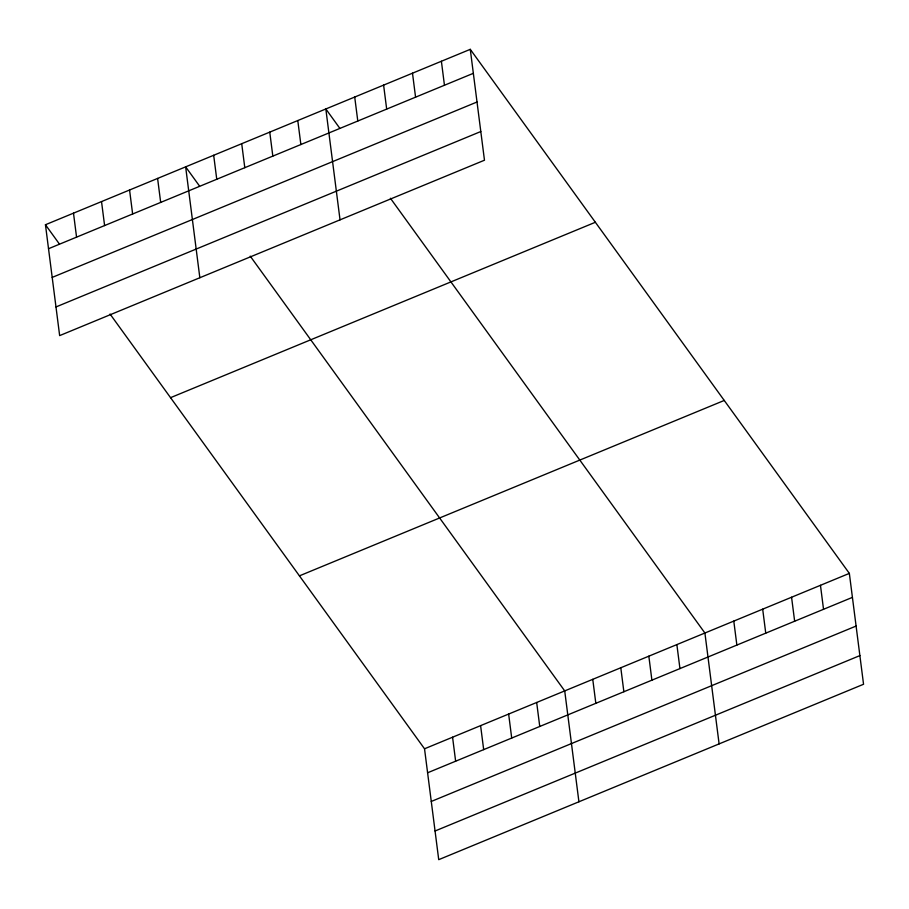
<?xml version="1.0" encoding="UTF-8"?>
<svg xmlns="http://www.w3.org/2000/svg" width="909" height="909" viewBox="0 0 909 909"><rect width="100%" height="100%" fill="white"/><g stroke="black" fill="none" stroke-linecap="round" stroke-linejoin="round"><path stroke-width="1.36" d="M470.271 49.336L484.474 160.211L59.653 335.614L45.45 224.739L470.271 49.336L849.347 573.386L863.55 684.261L438.729 859.664L424.526 748.789L110.046 314.037M48.518 248.725L473.339 73.322M52.199 277.404L477.02 102.001M55.983 306.947L480.804 131.532M170.54 397.676L595.361 222.273M299.436 575.851L724.246 400.449M424.526 748.789L849.347 573.386M427.594 772.786L852.415 597.372M431.275 801.454L856.096 626.051M435.059 830.996L859.88 655.594M339.727 128.18L325.831 108.966L340.034 219.853M390.427 198.264L704.907 633.016L719.11 743.903M199.537 186.072L185.641 166.858L199.844 277.734M250.236 256.145L564.716 690.908L578.919 801.783M45.45 224.739L59.346 243.953M820.463 585.316L823.531 609.303M791.569 597.236L794.648 621.233M762.685 609.166L765.753 633.153M733.79 621.097L736.869 645.083M676.864 644.595L679.943 668.592M648.833 656.173L651.901 680.171M620.79 667.751L623.869 691.749M592.759 679.33L595.827 703.316M536.674 702.487L539.753 726.473M441.388 61.255L444.456 85.253M508.642 714.065L511.71 738.051M412.493 73.186L415.572 97.183M480.6 725.632L483.679 749.63M383.609 85.116L386.677 109.103M452.568 737.21L455.636 761.208M354.715 97.047L357.794 121.033M297.788 120.545L300.868 144.542M269.757 132.123L272.825 156.109M241.714 143.702L244.794 167.688M213.683 155.28L216.751 179.266M157.598 178.425L160.677 202.423M129.567 190.004L132.634 214.001M101.524 201.582L104.603 225.58M73.493 213.16L76.561 237.147"/></g></svg>
